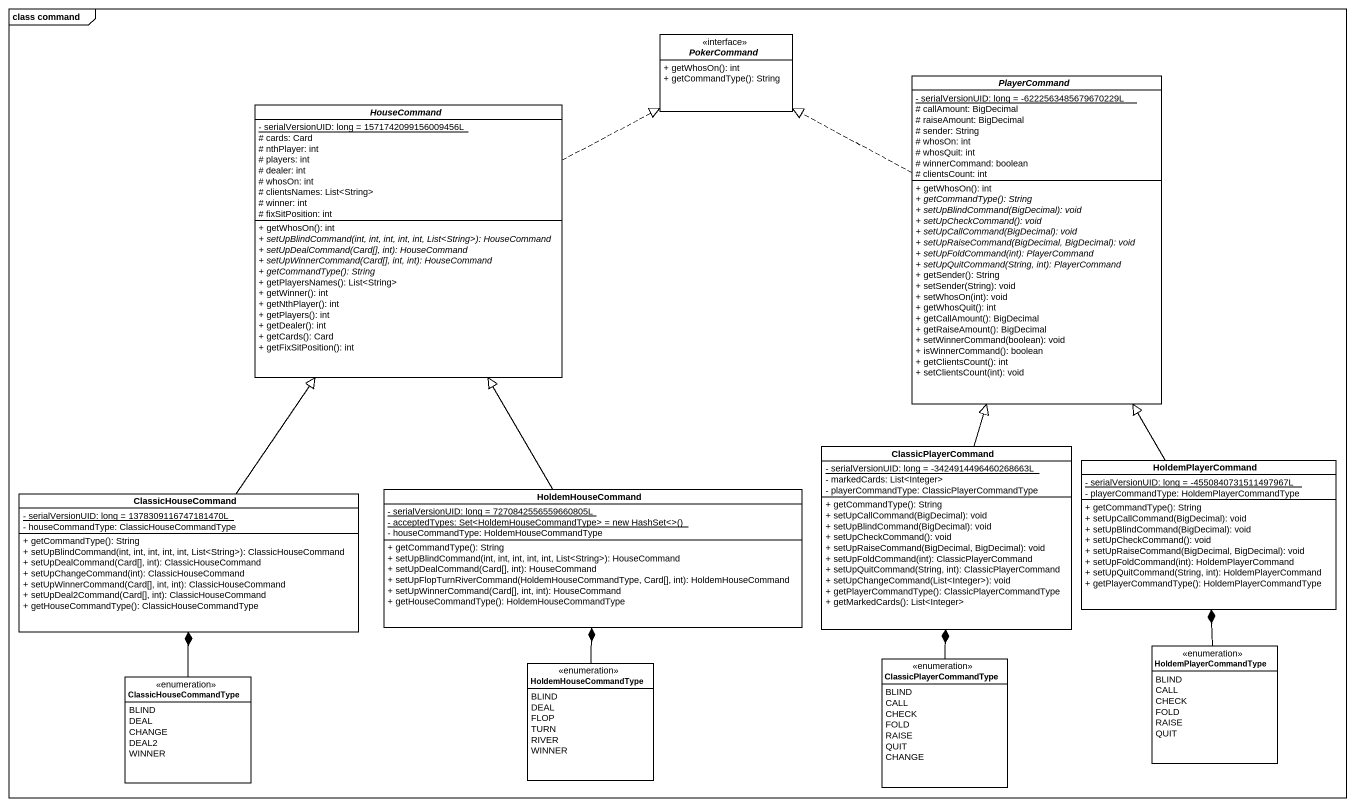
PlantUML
@startuml
mainframe class command
hide circle
hide empty members
skinparam classAttributeIconSize 0
interface PokerCommand <<interface>> {
  + getWhosOn(): int
  + getCommandType(): String
}
abstract class PlayerCommand {
  {static} - serialVersionUID: long = -6222563485679670229L
  # callAmount: BigDecimal
  # raiseAmount: BigDecimal
  # sender: String
  # whosOn: int
  # whosQuit: int
  # winnerCommand: boolean
  # clientsCount: int
  + getWhosOn(): int
  {abstract} + getCommandType(): String
  {abstract} + setUpBlindCommand(BigDecimal): void
  {abstract} + setUpCheckCommand(): void
  {abstract} + setUpCallCommand(BigDecimal): void
  {abstract} + setUpRaiseCommand(BigDecimal, BigDecimal): void
  {abstract} + setUpFoldCommand(int): PlayerCommand
  {abstract} + setUpQuitCommand(String, int): PlayerCommand
  + getSender(): String
  + setSender(String): void
  + setWhosOn(int): void
  + getWhosQuit(): int
  + getCallAmount(): BigDecimal
  + getRaiseAmount(): BigDecimal
  + setWinnerCommand(boolean): void
  + isWinnerCommand(): boolean
  + getClientsCount(): int
  + setClientsCount(int): void
}
abstract class HouseCommand {
  {static} - serialVersionUID: long = 1571742099156009456L
  # cards: Card
  # nthPlayer: int
  # players: int
  # dealer: int
  # whosOn: int
  # clientsNames: List<String>
  # winner: int
  # fixSitPosition: int
  + getWhosOn(): int
  {abstract} + setUpBlindCommand(int, int, int, int, int, List<String>): HouseCommand
  {abstract} + setUpDealCommand(Card[], int): HouseCommand
  {abstract} + setUpWinnerCommand(Card[], int, int): HouseCommand
  {abstract} + getCommandType(): String
  + getPlayersNames(): List<String>
  + getWinner(): int
  + getNthPlayer(): int
  + getPlayers(): int
  + getDealer(): int
  + getCards(): Card
  + getFixSitPosition(): int
}
class ClassicPlayerCommand {
  {static} - serialVersionUID: long = -3424914496460268663L
  - markedCards: List<Integer>
  - playerCommandType: ClassicPlayerCommandType
  + getCommandType(): String
  + setUpCallCommand(BigDecimal): void
  + setUpBlindCommand(BigDecimal): void
  + setUpCheckCommand(): void
  + setUpRaiseCommand(BigDecimal, BigDecimal): void
  + setUpFoldCommand(int): ClassicPlayerCommand
  + setUpQuitCommand(String, int): ClassicPlayerCommand
  + setUpChangeCommand(List<Integer>): void
  + getPlayerCommandType(): ClassicPlayerCommandType
  + getMarkedCards(): List<Integer>
}
class HoldemPlayerCommand {
  {static} - serialVersionUID: long = -4550840731511497967L
  - playerCommandType: HoldemPlayerCommandType
  + getCommandType(): String
  + setUpCallCommand(BigDecimal): void
  + setUpBlindCommand(BigDecimal): void
  + setUpCheckCommand(): void
  + setUpRaiseCommand(BigDecimal, BigDecimal): void
  + setUpFoldCommand(int): HoldemPlayerCommand
  + setUpQuitCommand(String, int): HoldemPlayerCommand
  + getPlayerCommandType(): HoldemPlayerCommandType
}
class ClassicHouseCommand {
  {static} - serialVersionUID: long = 1378309116747181470L
  - houseCommandType: ClassicHouseCommandType
  + getCommandType(): String
  + setUpBlindCommand(int, int, int, int, int, List<String>): ClassicHouseCommand
  + setUpDealCommand(Card[], int): ClassicHouseCommand
  + setUpChangeCommand(int): ClassicHouseCommand
  + setUpWinnerCommand(Card[], int, int): ClassicHouseCommand
  + setUpDeal2Command(Card[], int): ClassicHouseCommand
  + getHouseCommandType(): ClassicHouseCommandType
}
class HoldemHouseCommand {
  {static} - serialVersionUID: long = 7270842556559660805L
  {static} {field} - acceptedTypes: Set<HoldemHouseCommandType> = new HashSet<>()
  - houseCommandType: HoldemHouseCommandType
  + getCommandType(): String
  + setUpBlindCommand(int, int, int, int, int, List<String>): HouseCommand
  + setUpDealCommand(Card[], int): HouseCommand
  + setUpFlopTurnRiverCommand(HoldemHouseCommandType, Card[], int): HoldemHouseCommand
  + setUpWinnerCommand(Card[], int, int): HouseCommand
  + getHouseCommandType(): HoldemHouseCommandType
}
enum HoldemHouseCommandType {
  BLIND
  DEAL
  FLOP
  TURN
  RIVER
  WINNER
}
enum ClassicPlayerCommandType {
  BLIND
  CALL
  CHECK
  FOLD
  RAISE
  QUIT
  CHANGE
}
enum HoldemPlayerCommandType {
  BLIND
  CALL
  CHECK
  FOLD
  RAISE
  QUIT
}
enum ClassicHouseCommandType {
  BLIND
  DEAL
  CHANGE
  DEAL2
  WINNER
}
PlayerCommand .left.|> PokerCommand
HouseCommand .right.|> PokerCommand
ClassicPlayerCommand -up-|> PlayerCommand
HoldemPlayerCommand -up-|> PlayerCommand
ClassicHouseCommand -up-|> HouseCommand
HoldemHouseCommand -up-|> HouseCommand
HoldemHouseCommandType -up-* HoldemHouseCommand
ClassicPlayerCommandType -up-* ClassicPlayerCommand
HoldemPlayerCommandType -up-* HoldemPlayerCommand
ClassicHouseCommandType -up-* ClassicHouseCommand
@enduml
